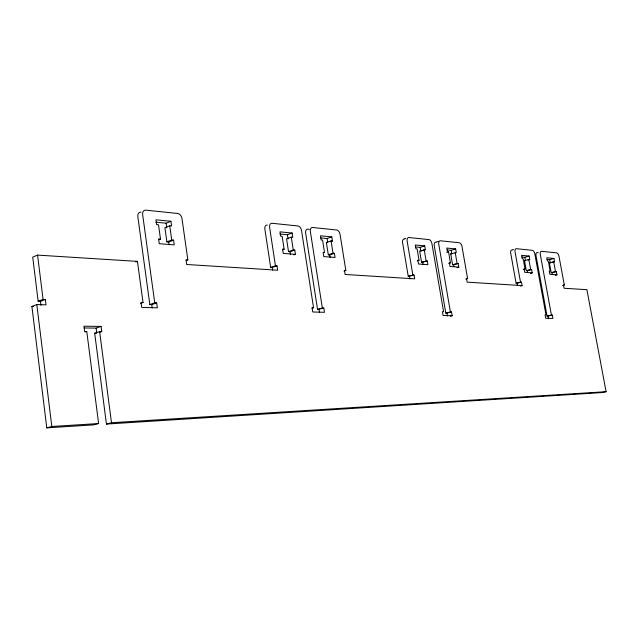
<?xml version="1.0" encoding="UTF-8"?>
<svg xmlns="http://www.w3.org/2000/svg" width="638" height="638" viewBox="0 0 638 638"><rect width="100%" height="100%" fill="white"/><g stroke="black" fill="none" stroke-linecap="round" stroke-linejoin="round"><path stroke-width="0.96" d="M140.575 303.345L143.032 302.5L137.449 261.389L37.578 255.104L32.713 257.114L38.16 301.272L40.449 301.343L45.362 299.493L46.024 304.836L36.813 304.589L31.9 306.431L46.773 427.859L93.563 424.884L98.611 423.544L86.768 331.473L84.599 331.457L83.929 326.225L101.075 326.417L101.753 331.585L100.102 332.143M155.816 222.207L166.111 223.188L170.928 221.266L171.59 225.98L169.732 225.804L164.915 227.718L166.885 241.858L168.743 242.009L173.576 240.151L174.238 244.88L159.261 243.716L158.599 238.923L160.489 239.075L158.503 224.759L156.613 224.584L155.951 219.815L170.928 221.266M158.878 239.705L160.489 239.075M166.885 241.858L171.726 240L173.576 240.151M135.83 262.003L137.449 261.389M38.16 301.272L43.065 299.421L45.362 299.493M186.224 260.487L187.843 259.889L181.974 218.507A4.889 3.437 66.5 0 0 177.675 213.467L145.839 210.157A5.024 3.613 65.3 0 0 142.641 214.567L154.747 302.859L149.834 304.541L137.824 216.553A5.008 3.621 65.2 0 1 141.03 212.151M279.915 234.018L287.411 234.728L292.14 233.037L292.794 237.296L291.287 237.153L286.558 238.835L288.52 251.611L290.027 251.731L294.772 250.088L295.434 254.363L293.855 254.905M282.562 249.769L284.149 249.219L282.163 236.299L280.632 236.156L279.97 231.857L292.14 233.037M288.52 251.611L293.265 249.968L294.772 250.088M320.515 237.886L327.127 238.508L331.8 236.889L332.454 240.997L330.58 241.642M331.8 236.889L320.491 235.789L321.145 239.944L322.573 240.071L324.543 252.528L323.115 252.417L323.769 256.58L335.078 257.465L334.424 253.342L329.726 254.913L328.323 254.801L326.369 242.48L331.058 240.869L332.454 240.997M149.834 304.541L151.764 304.597L156.677 302.914L157.355 307.819L141.732 307.404L141.054 302.436L143.032 302.5M267.322 225.039A4.482 2.951 69.3 0 0 264.858 229.034L270.656 267.37L275.441 265.743L277.004 265.847L277.666 270.217L186.687 264.491L186.025 259.77L187.843 259.889M270.656 267.37L272.219 267.474L277.004 265.847M84.391 327.98L96.131 328.099L101.075 326.417M85.117 332.031L86.768 331.473M520.337 286.095L522.083 285.609L521.461 282.171L520.504 282.108L515.041 251.89A3.509 1.826 73.5 0 1 516.349 248.684L532.355 250.343A3.453 1.755 73.6 0 1 534.811 253.868L545.976 314.885L545.059 314.853L545.681 318.242L552.955 318.434L552.333 315.076L551.431 315.052L540.298 254.418A3.413 1.723 73.7 0 1 541.502 251.3L556.631 252.871A3.349 1.659 73.9 0 1 558.976 256.293L564.319 285.034L563.45 284.979L564.056 288.248L586.888 289.684L606.1 391.692L601.793 392.593L106.442 424.063L94.679 333.235L99.632 331.569L101.753 331.585M328.323 254.801L333.02 253.222L334.424 253.342M404.659 238.811L405.8 238.437M343.954 271.046L345.836 270.448L340.054 234.353A4.235 2.624 70.8 0 0 336.641 229.999L312.58 227.495A4.33 2.743 70.3 0 0 310.331 231.371L322.342 308.01L323.793 308.05L324.463 312.309L312.756 311.99L312.086 307.691L313.561 307.739L301.535 230.493A4.386 2.815 69.9 0 0 297.914 225.972L272.059 223.284A4.498 2.943 69.3 0 0 269.603 227.287L275.441 265.743M436.233 242.041L438.489 241.324M420.187 247.369L424.725 245.909L425.363 249.665L420.825 251.117L420.187 247.369L415.458 246.922M425.363 249.665L419.652 251.005L421.559 262.282L427.285 260.958L427.923 264.722L418.496 263.988L417.85 260.184L419.038 260.28L417.116 248.9L415.928 248.788L415.29 244.992L424.725 245.909M417.212 260.854L419.038 260.28M447.23 249.944L451.17 250.319L455.652 248.916L456.282 252.552L450.699 253.844L452.589 264.77L458.18 263.494L458.818 267.139L457.015 267.689M446.752 252.393L448.554 251.835L450.452 262.856L448.65 263.406M421.559 262.282L427.285 260.958M404.372 239.011A3.932 2.289 72 0 0 402.586 242.576L408.24 276.326L414.046 275.002L414.692 278.846L345.118 274.46L344.456 270.353L345.836 270.448M408.24 276.326L414.046 275.002M452.589 264.77L458.18 263.494M311.966 308.226L313.561 307.739M512.434 249.833L513.518 249.506M309.422 229.329L307.883 229.17A4.314 2.751 70.2 0 0 305.626 233.045L317.565 309.454L322.342 308.01M317.565 309.454L323.793 308.05M521.996 257.058L524.827 257.329L529.141 256.053L529.755 259.411L528.025 259.921M530.473 273.375L532.212 272.881L531.598 269.507L526.334 270.679L524.5 260.599L529.755 259.411M465.804 279.101L467.598 278.575L462.016 246.571A3.74 2.066 72.8 0 0 459.224 242.743L440.403 240.781A3.812 2.145 72.5 0 0 438.769 244.242L450.396 311.942L451.529 311.982L452.175 315.73L450.34 316.233M547.005 259.435L549.677 259.69L553.936 258.454L554.534 261.724L549.398 262.872L551.208 272.673L556.352 271.541L556.958 274.819L555.251 275.297M523.28 269.475L525.018 268.973L523.176 258.797L522.227 258.709L521.613 255.32L529.141 256.053M549.398 262.872L554.534 261.724M526.334 270.679L531.598 269.507M551.208 272.673L556.352 271.541M512.011 249.992A3.501 1.826 73.5 0 0 510.703 253.198L516.126 283.344L520.504 282.108M516.126 283.344L521.461 282.171M435.906 242.233A3.804 2.153 72.5 0 0 434.263 245.686L445.826 313.21L450.396 311.942M445.826 313.21L451.529 311.982M562.612 285.505L564.319 285.034M46.773 427.859L51.822 426.479L98.611 423.544M106.442 424.063L111.491 422.739L606.1 391.692M538.193 252.664L537.228 252.568A3.405 1.731 73.7 0 0 536.016 255.686L547.085 316.169L551.431 315.052M547.085 316.169L552.333 315.076M94.679 333.235L96.665 333.243M31.9 306.431L33.639 306.471M452.175 315.73L443.075 315.491L442.429 311.695L443.577 311.735L431.918 243.556A3.86 2.193 72.4 0 0 428.975 239.601L408.926 237.511A3.94 2.289 72.1 0 0 407.156 241.076L412.842 274.922M154.747 302.859L156.677 302.914M522.083 285.609L467.16 282.148L466.522 278.503L467.598 278.575M295.434 254.363L283.272 253.414L282.61 249.091L284.149 249.219M458.818 267.139L449.981 266.453L449.343 262.768L450.452 262.856M532.212 272.881L524.691 272.298L524.077 268.893L525.018 268.973M556.958 274.819L549.86 274.26L549.254 270.959L550.147 271.03L548.321 261.141L547.428 261.062L546.822 257.768L553.936 258.454M326.369 242.48L327.772 242.607M450.699 253.844L451.8 253.948L451.17 250.319M524.5 260.599L525.433 260.679L524.827 257.329M448.554 251.835L447.437 251.731L446.799 248.054L455.652 248.916M553.656 261.644L555.475 271.469M549.677 259.69L550.283 262.952M552.085 272.745L552.388 274.38M547.994 316.201L548.457 318.713M528.822 259.323L530.664 269.435M527.267 270.759L527.57 272.442M517.091 283.408L517.474 285.545M455.189 252.449L457.087 263.398M453.69 264.858L454.009 266.676M446.959 313.242L447.437 316.049M424.19 249.562L426.112 260.862M422.731 262.377L423.05 264.252M409.452 276.406L409.891 279.037M331.058 240.869L333.02 253.222M327.127 238.508L327.645 241.786M329.726 254.913L330.117 257.385M319.016 309.494L319.471 312.413M291.287 237.153L293.265 249.968M287.411 234.728L288.065 238.979M290.027 251.731L290.426 254.291M272.219 267.474L272.633 270.193M169.732 225.804L171.726 240M166.111 223.188L166.765 227.886M168.743 242.009L169.134 244.84M151.764 304.597L152.227 307.963M99.632 331.569L111.491 422.739M96.131 328.099L96.713 332.605M37.578 255.104L43.065 299.421M40.449 301.343L40.944 305.331M36.813 304.589L51.822 426.479"/></g></svg>
